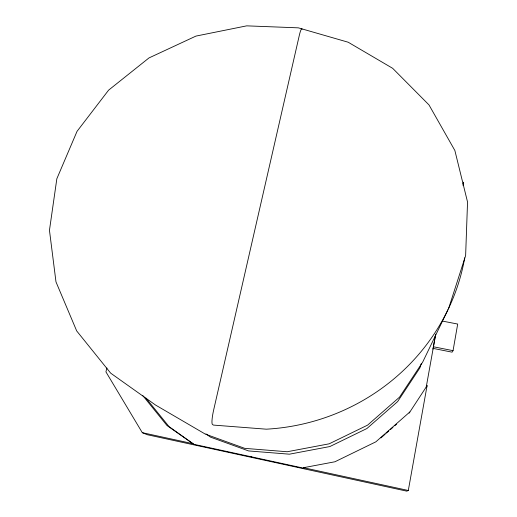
<?xml version="1.0" encoding="UTF-8"?>
<svg xmlns="http://www.w3.org/2000/svg" width="517" height="517" viewBox="0 0 517 517"><rect width="100%" height="100%" fill="white"/><g stroke="black" fill="none" stroke-linecap="round" stroke-linejoin="round"><path stroke-width="0.78" d="M433.207 348.419L452.104 352.167L453.054 350.662L457.694 324.056L442.688 321.135M432.942 349.188L435.501 334.919M435.734 334.079L426.221 387.11L427.074 385.695L408.301 490.484L406.795 491.15L147.242 434.707L142.304 432.677L105.92 371.865L106.916 367.981M462.98 185.338L463.542 182.184L463.058 183.587M448.724 308.158L465.63 255.56L467.542 202.011L454.857 150.473L428.994 104.919L392.661 68.315L348.206 42.232L298.367 27.847L246.699 25.85L195.937 36.093L148.98 57.93L108.589 90.165L77.039 131.337L56.844 178.746L49.458 230.304L55.985 281.901L76.69 330.938L110.716 373.184L155.559 405.05L205.23 434.06L244.761 448.355L287.2 451.748L329.18 443.812L367.574 425.142L399.557 397.127L422.667 362.139L448.006 309.644M421.368 363.335L419.894 367.884L397.625 401.612L366.876 428.541L329.865 446.546L289.417 454.184L248.606 450.934L210.522 437.149L205.96 433.912M409.147 413.122L427.074 385.695M409.819 411.984L375.859 441.828L334.926 461.771L303.473 467.698L303.951 468.24L193.862 444.31L167.036 425.562L142.757 395.531M380.951 437.905L385.152 434.209M386.348 433.156L388.752 431.049M390.548 429.465L392.952 427.359M394.749 425.775L396.552 424.192M433.343 346.752L453.054 350.662M142.304 432.677L192.195 443.515M303.473 467.698L408.301 490.484M251.197 456.769L252.516 457.603M193.862 444.31L168.962 426.538L145.923 398.051M464.712 257.854A208.629 199.026 -17 0 1 266.3 429.181L213.411 425.084L212.435 424.412A13.358 1.99 -77.8 0 1 213.657 409.987L299.324 35.324A12.363 1.635 -80.9 0 1 302.141 29.152"/></g></svg>
